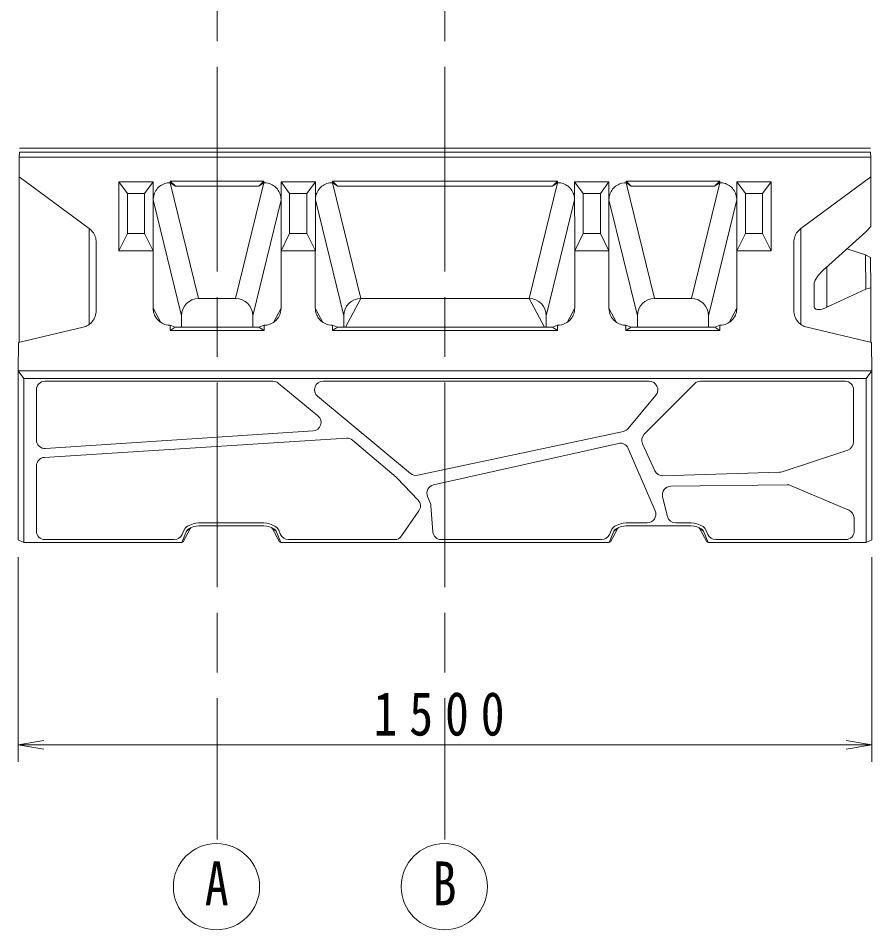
# Model space of a CAD drawing. Units: millimetres on the paper, scale 1:30. Extents: x 20 to 821, y 20 to 574.
# Drawn here: x 210.2 to 260.2, y 434.3 to 487.7 of the extents above; entities that cross this region are included whole.
import ezdxf
from ezdxf.enums import TextEntityAlignment as Align

# ---------------------------------------------------------------- set-up
doc = ezdxf.new("R2010")
doc.units = ezdxf.units.MM
doc.linetypes.add('CHAIN', pattern=[18.5, 12, -1.5, 3.5, -1.5])
for name, color, linetype, lineweight in [('D-STR-DIM', 7, 'Continuous', 13), ('D-STR-STR2', 4, 'Continuous', 13), ('V-nasSTD', 7, 'Continuous', 13)]:
    doc.layers.add(name, color=color, linetype=linetype, lineweight=lineweight)
doc.styles.add('ＭＳ ゴシック-5.0-0.0', font='')
doc.styles.get('ＭＳ ゴシック-5.0-0.0').set_extended_font_data('ＭＳ ゴシック-5.0-0.0')

msp = doc.modelspace()

# ---------------------------------------------------------------- linework, layer by layer
at = {"layer": 'D-STR-DIM', "linetype": 'CHAIN', "lineweight": 18}
for p, q in [((221.803, 540.384), (221.803, 439.615)), ((235.153, 540.384), (235.153, 439.615))]:
    msp.add_line(p, q, dxfattribs=at)
at = {"layer": 'D-STR-DIM'}
for centre in [(221.765, 436.847), (235.115, 436.847)]:
    msp.add_circle(centre, 2.526, dxfattribs=at)
at = {"layer": 'D-STR-STR2'}
for p, q in [((260.087, 480.116), (210.22, 480.116)), ((210.211, 478.429), (210.217, 479.593)), ((210.217, 479.593), (210.22, 479.87)), ((260.089, 479.593), (210.217, 479.593)), ((210.22, 479.87), (260.087, 479.87)), ((260.089, 479.593), (260.087, 479.87)), ((260.095, 478.429), (260.089, 479.593)), ((210.211, 478.429), (214.315, 475.401)), ((210.211, 478.429), (210.211, 468.747)), ((216.047, 478.133), (218.06, 478.133)), ((216.049, 474.1), (216.047, 478.133)), ((216.047, 478.133), (216.553, 477.449)), ((218.06, 478.133), (217.553, 477.449)), ((218.058, 474.1), (218.06, 478.133)), ((219.06, 478.185), (224.547, 478.185)), ((219.06, 478.185), (219.06, 478.09)), ((219.36, 477.884), (219.06, 478.185)), ((220.72, 471.296), (219.06, 478.09)), ((219.36, 477.884), (219.06, 478.09)), ((222.887, 471.296), (224.547, 478.09)), ((224.547, 478.185), (224.247, 477.884)), ((224.547, 478.09), (224.247, 477.884)), ((224.547, 478.09), (224.547, 478.185)), ((225.547, 478.133), (227.56, 478.133)), ((225.547, 478.133), (226.053, 477.449)), ((225.549, 474.1), (225.547, 478.133)), ((227.56, 478.133), (227.053, 477.449)), ((227.558, 474.1), (227.56, 478.133)), ((228.56, 478.185), (241.747, 478.185)), ((228.56, 478.185), (228.56, 478.09)), ((228.86, 477.884), (228.56, 478.185)), ((230.22, 471.296), (228.56, 478.09)), ((228.86, 477.884), (228.56, 478.09)), ((240.087, 471.296), (241.747, 478.09)), ((241.747, 478.185), (241.447, 477.884)), ((241.747, 478.09), (241.447, 477.884)), ((241.747, 478.09), (241.747, 478.185)), ((244.76, 478.133), (242.747, 478.133)), ((242.749, 474.1), (242.747, 478.133)), ((242.747, 478.133), (243.253, 477.449)), ((244.76, 478.133), (244.253, 477.449)), ((244.758, 474.1), (244.76, 478.133)), ((251.247, 478.185), (245.76, 478.185)), ((245.76, 478.09), (245.76, 478.185)), ((245.76, 478.185), (246.06, 477.884)), ((247.42, 471.296), (245.76, 478.09)), ((246.06, 477.884), (245.76, 478.09)), ((249.587, 471.296), (251.247, 478.09)), ((250.947, 477.884), (251.247, 478.185)), ((251.247, 478.09), (250.947, 477.884)), ((251.247, 478.185), (251.247, 478.09)), ((254.26, 478.133), (252.247, 478.133)), ((252.249, 474.1), (252.247, 478.133)), ((252.247, 478.133), (252.753, 477.449)), ((254.26, 478.133), (253.753, 477.449)), ((254.258, 474.1), (254.26, 478.133)), ((260.095, 478.429), (255.992, 475.401)), ((260.095, 478.429), (260.095, 475.521)), ((216.553, 475.116), (216.553, 477.449)), ((216.553, 477.449), (217.553, 477.449)), ((217.553, 475.116), (217.553, 477.449)), ((224.247, 477.884), (219.36, 477.884)), ((226.053, 475.116), (226.053, 477.449)), ((226.053, 477.449), (227.053, 477.449)), ((227.053, 475.116), (227.053, 477.449)), ((241.447, 477.884), (228.86, 477.884)), ((243.253, 475.116), (243.253, 477.449)), ((244.253, 477.449), (243.253, 477.449)), ((244.253, 475.116), (244.253, 477.449)), ((246.06, 477.884), (250.947, 477.884)), ((252.753, 475.116), (252.753, 477.449)), ((253.753, 477.449), (252.753, 477.449)), ((253.753, 475.116), (253.753, 477.449)), ((219.72, 470.296), (218.059, 477.091)), ((223.887, 470.296), (225.547, 477.091)), ((229.22, 470.296), (227.559, 477.091)), ((241.087, 470.296), (242.747, 477.091)), ((246.42, 470.296), (244.759, 477.091)), ((250.587, 470.296), (252.247, 477.091)), ((214.315, 469.794), (214.315, 475.401)), ((255.992, 469.794), (255.992, 475.401)), ((260.095, 475.521), (259.796, 475.21)), ((216.553, 475.116), (216.049, 474.1)), ((216.553, 475.116), (217.553, 475.116)), ((217.553, 475.116), (218.058, 474.1)), ((226.053, 475.116), (225.549, 474.1)), ((226.053, 475.116), (227.053, 475.116)), ((227.053, 475.116), (227.558, 474.1)), ((243.253, 475.116), (242.749, 474.1)), ((244.253, 475.116), (243.253, 475.116)), ((244.253, 475.116), (244.758, 474.1)), ((252.753, 475.116), (252.249, 474.1)), ((253.753, 475.116), (252.753, 475.116)), ((253.753, 475.116), (254.258, 474.1)), ((259.796, 475.21), (257.438, 473.089)), ((214.72, 474.598), (214.72, 470.592)), ((255.587, 474.598), (255.587, 470.592)), ((216.049, 474.1), (218.058, 474.1)), ((218.055, 470.735), (218.057, 474.1)), ((225.549, 474.1), (225.551, 470.735)), ((225.549, 474.1), (227.558, 474.1)), ((227.555, 470.735), (227.557, 474.1)), ((242.751, 470.735), (242.749, 474.1)), ((244.758, 474.1), (242.749, 474.1)), ((244.757, 474.1), (244.755, 470.735)), ((252.251, 470.735), (252.249, 474.1)), ((254.258, 474.1), (252.249, 474.1)), ((258.688, 474.213), (259.787, 473.866)), ((259.796, 471.854), (259.787, 473.866)), ((259.787, 473.866), (260.087, 473.704)), ((260.095, 471.928), (260.087, 473.704)), ((257.529, 470.789), (257.518, 473.161)), ((256.774, 472.131), (256.774, 470.905)), ((257.529, 470.789), (259.796, 471.854)), ((259.796, 471.854), (260.095, 471.928)), ((260.095, 471.928), (260.095, 468.747)), ((222.887, 471.296), (220.72, 471.296)), ((230.22, 471.296), (229.317, 469.619)), ((230.22, 471.296), (240.087, 471.296)), ((240.087, 471.296), (240.99, 469.619)), ((247.42, 471.296), (249.587, 471.296)), ((218.503, 469.903), (218.055, 470.735)), ((225.105, 469.907), (225.551, 470.735)), ((228.003, 469.903), (227.555, 470.735)), ((242.303, 469.903), (242.751, 470.735)), ((245.202, 469.907), (244.755, 470.735)), ((251.803, 469.903), (252.251, 470.735)), ((219.72, 470.296), (219.72, 469.619)), ((223.887, 470.296), (223.887, 469.619)), ((229.22, 470.296), (229.22, 469.619)), ((241.087, 470.296), (241.087, 469.619)), ((246.42, 470.296), (246.42, 469.619)), ((250.587, 470.296), (250.587, 469.619)), ((210.162, 468.736), (213.948, 469.62)), ((219.055, 469.422), (219.055, 469.736)), ((219.055, 469.736), (219.355, 469.619)), ((219.355, 469.619), (219.055, 469.422)), ((219.055, 469.422), (224.552, 469.422)), ((224.252, 469.619), (219.355, 469.619)), ((224.252, 469.619), (224.552, 469.736)), ((224.552, 469.422), (224.252, 469.619)), ((224.552, 469.736), (224.552, 469.422)), ((228.555, 469.422), (228.555, 469.736)), ((228.555, 469.736), (228.855, 469.619)), ((228.855, 469.619), (228.555, 469.422)), ((228.555, 469.422), (241.752, 469.422)), ((228.855, 469.619), (241.452, 469.619)), ((241.452, 469.619), (241.752, 469.736)), ((241.752, 469.422), (241.452, 469.619)), ((241.752, 469.736), (241.752, 469.422)), ((245.755, 469.422), (245.755, 469.736)), ((245.755, 469.736), (246.055, 469.619)), ((246.055, 469.619), (245.755, 469.422)), ((245.755, 469.422), (251.252, 469.422)), ((246.055, 469.619), (250.952, 469.619)), ((250.952, 469.619), (251.252, 469.736)), ((251.252, 469.422), (250.952, 469.619)), ((251.252, 469.736), (251.252, 469.422)), ((260.145, 468.736), (256.359, 469.62)), ((210.153, 467.072), (210.162, 468.736)), ((260.153, 467.072), (260.145, 468.736)), ((260.153, 467.072), (210.153, 467.072)), ((210.153, 467.072), (210.487, 466.625)), ((210.153, 457.159), (210.153, 467.072)), ((259.82, 466.625), (260.153, 467.072)), ((260.153, 467.072), (260.153, 457.159)), ((210.487, 466.625), (210.487, 457.01)), ((259.82, 466.625), (210.487, 466.625)), ((225.068, 466.458), (211.719, 466.458)), ((225.385, 466.344), (227.711, 464.431)), ((247.118, 466.458), (228.008, 466.458)), ((249.765, 466.31), (246.824, 463.351)), ((258.588, 466.458), (250.12, 466.458)), ((259.82, 457.01), (259.82, 466.625)), ((211.219, 465.958), (211.219, 463.013)), ((259.088, 465.958), (259.088, 462.9)), ((227.688, 465.573), (233.132, 461.058)), ((245.883, 463.689), (247.502, 465.639)), ((211.751, 462.514), (227.426, 463.546)), ((211.687, 461.995), (229.375, 463.119)), ((233.555, 460.954), (245.602, 463.52)), ((229.729, 463.003), (232.292, 460.84)), ((245.31, 462.816), (234.485, 460.381)), ((245.879, 462.526), (247.46, 458.857)), ((246.725, 462.79), (247.45, 461.212)), ((254.905, 461.151), (258.745, 462.425)), ((211.219, 461.496), (211.219, 457.676)), ((247.919, 460.921), (254.748, 461.126)), ((232.333, 460.802), (233.575, 459.491)), ((248.379, 460.305), (255.193, 460.392)), ((255.395, 460.352), (258.808, 458.902)), ((234.131, 459.704), (234.295, 459.302)), ((248.187, 458.538), (247.901, 459.684)), ((233.624, 458.863), (232.613, 457.393)), ((234.331, 459.152), (234.448, 457.638)), ((259.113, 458.448), (259.123, 457.683)), ((219.869, 457.744), (219.751, 457.475)), ((220.249, 457.84), (219.821, 457.058)), ((220.018, 457.67), (220.249, 457.84)), ((220.888, 458.159), (224.386, 458.159)), ((220.89, 457.992), (224.383, 457.992)), ((225.024, 457.84), (225.255, 457.67)), ((225.452, 457.058), (225.024, 457.84)), ((225.523, 457.475), (225.412, 457.727)), ((244.902, 457.744), (244.784, 457.475)), ((244.854, 457.058), (245.282, 457.84)), ((245.282, 457.84), (245.052, 457.67)), ((247.001, 458.159), (245.921, 458.159)), ((249.417, 457.992), (245.923, 457.992)), ((249.419, 458.159), (248.672, 458.159)), ((250.288, 457.67), (250.058, 457.84)), ((250.058, 457.84), (250.486, 457.058)), ((250.556, 457.475), (250.438, 457.744)), ((210.153, 457.159), (210.487, 457.01)), ((211.719, 457.176), (219.293, 457.176)), ((220.018, 457.67), (219.728, 457.01)), ((225.545, 457.01), (225.255, 457.67)), ((225.98, 457.176), (232.201, 457.176)), ((234.947, 457.176), (244.326, 457.176)), ((245.052, 457.67), (244.761, 457.01)), ((250.579, 457.01), (250.288, 457.67)), ((251.014, 457.176), (258.623, 457.176)), ((259.82, 457.01), (260.153, 457.159)), ((210.487, 457.01), (219.728, 457.01)), ((219.728, 457.01), (219.821, 457.058)), ((225.452, 457.058), (225.545, 457.01)), ((225.545, 457.01), (244.761, 457.01)), ((244.761, 457.01), (244.854, 457.058)), ((250.486, 457.058), (250.579, 457.01)), ((250.579, 457.01), (259.82, 457.01))]:
    msp.add_line(p, q, dxfattribs=at)
for points in [[(219.06, 478.09), (218.976, 478.085), (218.893, 478.076), (218.812, 478.059), (218.732, 478.035), (218.654, 478.004), (218.58, 477.967), (218.508, 477.924), (218.441, 477.876), (218.378, 477.822), (218.319, 477.763), (218.266, 477.699), (218.218, 477.631), (218.176, 477.56), (218.14, 477.485), (218.11, 477.408), (218.088, 477.328), (218.07, 477.224), (218.059, 477.118)], [(225.547, 477.118), (225.542, 477.188), (225.533, 477.258), (225.516, 477.339), (225.492, 477.419), (225.462, 477.496), (225.425, 477.57), (225.382, 477.641), (225.334, 477.708), (225.28, 477.771), (225.221, 477.829), (225.158, 477.882), (225.09, 477.93), (225.019, 477.972), (224.944, 478.008), (224.867, 478.038), (224.787, 478.06), (224.668, 478.08), (224.547, 478.09)], [(228.56, 478.09), (228.476, 478.085), (228.393, 478.076), (228.312, 478.059), (228.232, 478.035), (228.154, 478.004), (228.08, 477.967), (228.008, 477.924), (227.941, 477.876), (227.878, 477.822), (227.819, 477.763), (227.766, 477.699), (227.718, 477.631), (227.676, 477.56), (227.64, 477.485), (227.61, 477.408), (227.588, 477.328), (227.57, 477.224), (227.559, 477.118)], [(241.747, 478.09), (241.831, 478.085), (241.913, 478.076), (241.995, 478.059), (242.075, 478.035), (242.152, 478.004), (242.227, 477.967), (242.298, 477.924), (242.366, 477.876), (242.429, 477.822), (242.487, 477.763), (242.541, 477.699), (242.589, 477.631), (242.63, 477.56), (242.666, 477.485), (242.696, 477.408), (242.719, 477.328), (242.737, 477.224), (242.747, 477.118)], [(244.759, 477.118), (244.765, 477.188), (244.773, 477.258), (244.79, 477.339), (244.814, 477.419), (244.845, 477.496), (244.882, 477.57), (244.924, 477.641), (244.973, 477.708), (245.027, 477.771), (245.086, 477.829), (245.149, 477.882), (245.217, 477.93), (245.288, 477.972), (245.363, 478.008), (245.44, 478.038), (245.519, 478.06), (245.639, 478.08), (245.76, 478.09)], [(251.247, 478.09), (251.331, 478.085), (251.413, 478.076), (251.495, 478.059), (251.575, 478.035), (251.652, 478.004), (251.727, 477.967), (251.798, 477.924), (251.866, 477.876), (251.929, 477.822), (251.987, 477.763), (252.041, 477.699), (252.089, 477.631), (252.13, 477.56), (252.166, 477.485), (252.196, 477.408), (252.219, 477.328), (252.237, 477.224), (252.247, 477.118)], [(214.72, 474.598), (214.715, 474.681), (214.706, 474.763), (214.69, 474.845), (214.665, 474.924), (214.635, 475.001), (214.599, 475.075), (214.556, 475.147), (214.508, 475.214), (214.416, 475.311), (214.315, 475.401)], [(255.587, 474.598), (255.591, 474.681), (255.6, 474.763), (255.617, 474.845), (255.641, 474.924), (255.672, 475.001), (255.708, 475.075), (255.75, 475.147), (255.799, 475.214), (255.891, 475.311), (255.992, 475.401)], [(257.438, 473.089), (257.369, 473.025), (257.272, 472.931), (257.022, 472.654), (256.846, 472.381), (256.813, 472.312), (256.788, 472.23), (256.778, 472.172), (256.774, 472.131)], [(213.948, 469.62), (214.028, 469.644), (214.106, 469.671), (214.181, 469.706), (214.253, 469.748), (214.322, 469.795), (214.386, 469.848), (214.446, 469.905), (214.5, 469.968), (214.55, 470.035), (214.593, 470.105), (214.63, 470.179), (214.662, 470.256), (214.687, 470.337), (214.705, 470.419), (214.715, 470.505), (214.72, 470.592)], [(218.055, 470.735), (218.06, 470.651), (218.07, 470.567), (218.086, 470.485), (218.111, 470.404), (218.141, 470.332), (218.175, 470.261)], [(225.432, 470.261), (225.451, 470.3), (225.47, 470.339), (225.5, 470.416), (225.522, 470.496), (225.541, 470.615), (225.551, 470.735)], [(227.555, 470.735), (227.56, 470.651), (227.57, 470.567), (227.586, 470.485), (227.611, 470.404), (227.641, 470.332), (227.675, 470.261)], [(242.751, 470.735), (242.746, 470.651), (242.737, 470.567), (242.72, 470.485), (242.695, 470.404), (242.665, 470.332), (242.632, 470.261)], [(244.875, 470.261), (244.855, 470.3), (244.837, 470.339), (244.807, 470.416), (244.784, 470.496), (244.765, 470.615), (244.755, 470.735)], [(252.251, 470.735), (252.246, 470.651), (252.237, 470.567), (252.22, 470.485), (252.195, 470.404), (252.165, 470.332), (252.132, 470.261)], [(256.359, 469.62), (256.279, 469.644), (256.201, 469.671), (256.125, 469.706), (256.053, 469.748), (255.985, 469.795), (255.92, 469.848), (255.861, 469.905), (255.806, 469.968), (255.757, 470.035), (255.714, 470.105), (255.676, 470.179), (255.645, 470.256), (255.62, 470.337), (255.602, 470.419), (255.592, 470.505), (255.587, 470.592)], [(256.774, 470.905), (256.776, 470.871), (256.783, 470.823), (256.803, 470.767), (256.836, 470.723), (256.88, 470.689), (256.932, 470.665), (257.001, 470.652), (257.07, 470.651), (257.156, 470.661), (257.246, 470.681), (257.41, 470.739), (257.529, 470.789)], [(218.175, 470.261), (218.178, 470.256), (218.18, 470.251), (218.224, 470.179), (218.274, 470.111), (218.328, 470.049), (218.388, 469.991), (218.452, 469.938), (218.52, 469.891), (218.592, 469.85), (218.667, 469.814), (218.744, 469.785), (218.824, 469.763), (218.939, 469.745), (219.055, 469.736)], [(224.552, 469.736), (224.635, 469.74), (224.717, 469.75), (224.799, 469.766), (224.878, 469.791), (224.956, 469.821), (225.03, 469.858), (225.102, 469.9), (225.169, 469.949), (225.232, 470.003), (225.291, 470.062), (225.344, 470.125), (225.392, 470.193), (225.412, 470.227), (225.432, 470.261)], [(227.675, 470.261), (227.678, 470.256), (227.68, 470.251), (227.724, 470.179), (227.774, 470.111), (227.828, 470.049), (227.888, 469.991), (227.952, 469.938), (228.02, 469.891), (228.092, 469.85), (228.167, 469.814), (228.244, 469.785), (228.324, 469.763), (228.439, 469.745), (228.555, 469.736)], [(242.632, 470.261), (242.629, 470.256), (242.626, 470.251), (242.582, 470.179), (242.533, 470.111), (242.479, 470.049), (242.419, 469.991), (242.355, 469.938), (242.287, 469.891), (242.215, 469.85), (242.14, 469.814), (242.062, 469.785), (241.983, 469.763), (241.868, 469.745), (241.752, 469.736)], [(245.755, 469.736), (245.672, 469.74), (245.589, 469.75), (245.508, 469.766), (245.428, 469.791), (245.351, 469.821), (245.276, 469.858), (245.205, 469.9), (245.138, 469.949), (245.075, 470.003), (245.016, 470.062), (244.963, 470.125), (244.915, 470.193), (244.895, 470.227), (244.875, 470.261)], [(252.132, 470.261), (252.129, 470.256), (252.126, 470.251), (252.082, 470.179), (252.033, 470.111), (251.979, 470.049), (251.919, 469.991), (251.855, 469.938), (251.787, 469.891), (251.715, 469.85), (251.64, 469.814), (251.562, 469.785), (251.483, 469.763), (251.368, 469.745), (251.252, 469.736)], [(220.064, 457.957), (220.04, 457.94), (220.018, 457.924), (219.968, 457.883), (219.922, 457.83), (219.89, 457.782), (219.869, 457.744)], [(220.15, 457.814), (220.138, 457.805), (220.12, 457.792), (220.085, 457.763), (220.055, 457.729), (220.033, 457.695), (220.018, 457.67)], [(220.888, 458.159), (220.819, 458.157), (220.724, 458.152), (220.559, 458.136), (220.397, 458.098), (220.207, 458.028), (220.064, 457.957)], [(220.89, 457.992), (220.825, 457.99), (220.736, 457.986), (220.586, 457.972), (220.446, 457.939), (220.273, 457.874), (220.15, 457.814)], [(220.287, 457.886), (220.267, 457.862), (220.241, 457.825), (220.237, 457.819), (220.235, 457.814)], [(220.277, 457.882), (220.271, 457.875), (220.264, 457.864), (220.255, 457.85), (220.249, 457.84)], [(225.123, 457.814), (225, 457.874), (224.828, 457.939), (224.687, 457.972), (224.538, 457.986), (224.448, 457.99), (224.383, 457.992)], [(225.176, 457.973), (225.066, 458.028), (224.876, 458.098), (224.714, 458.136), (224.55, 458.152), (224.454, 458.157), (224.386, 458.159)], [(225.039, 457.814), (225.036, 457.819), (225.033, 457.825), (225.007, 457.862), (224.987, 457.886)], [(225.024, 457.84), (225.019, 457.85), (225.01, 457.864), (225.002, 457.875), (224.996, 457.882)], [(225.255, 457.67), (225.241, 457.695), (225.218, 457.729), (225.189, 457.763), (225.153, 457.792), (225.136, 457.805), (225.123, 457.814)], [(245.098, 457.957), (245.073, 457.94), (245.051, 457.924), (245.002, 457.883), (244.956, 457.83), (244.924, 457.782), (244.902, 457.744)], [(245.183, 457.814), (245.171, 457.805), (245.154, 457.792), (245.118, 457.763), (245.088, 457.729), (245.066, 457.695), (245.052, 457.67)], [(245.921, 458.159), (245.853, 458.157), (245.757, 458.152), (245.593, 458.136), (245.431, 458.098), (245.24, 458.028), (245.098, 457.957)], [(245.923, 457.992), (245.859, 457.99), (245.769, 457.986), (245.62, 457.972), (245.479, 457.939), (245.306, 457.874), (245.183, 457.814)], [(245.32, 457.886), (245.3, 457.862), (245.274, 457.825), (245.27, 457.819), (245.268, 457.814)], [(245.31, 457.882), (245.305, 457.875), (245.297, 457.864), (245.288, 457.85), (245.282, 457.84)], [(250.157, 457.814), (250.034, 457.874), (249.861, 457.939), (249.72, 457.972), (249.571, 457.986), (249.481, 457.99), (249.417, 457.992)], [(250.242, 457.957), (250.1, 458.028), (249.909, 458.098), (249.747, 458.136), (249.583, 458.152), (249.487, 458.157), (249.419, 458.159)], [(250.072, 457.814), (250.07, 457.819), (250.066, 457.825), (250.04, 457.862), (250.02, 457.886)], [(250.058, 457.84), (250.052, 457.85), (250.043, 457.864), (250.035, 457.875), (250.03, 457.882)], [(250.288, 457.67), (250.274, 457.695), (250.252, 457.729), (250.222, 457.763), (250.186, 457.792), (250.169, 457.805), (250.157, 457.814)], [(250.438, 457.744), (250.416, 457.782), (250.384, 457.83), (250.338, 457.883), (250.289, 457.924), (250.267, 457.94), (250.242, 457.957)]]:
    msp.add_lwpolyline(points, dxfattribs=at)
for centre, radius, start, end in [((220.72, 470.296), 1, 90, 179.9997), ((222.887, 470.296), 1, 0.0003, 90), ((230.22, 470.296), 1, 90, 179.9997), ((240.087, 470.296), 1, 0.0003, 90), ((247.42, 470.296), 1, 90, 179.9997), ((249.587, 470.296), 1, 0.0003, 90), ((211.719, 465.958), 0.5, 90, 180), ((225.068, 465.958), 0.5, 50.5626, 90), ((228.008, 465.958), 0.5, 90, 230.3261), ((247.118, 465.958), 0.5, 320.2845, 90), ((250.12, 465.958), 0.5, 90, 135.1811), ((258.588, 465.958), 0.5, 0, 90), ((227.393, 464.045), 0.5, 273.7687, 50.5626), ((245.498, 464.009), 0.5, 282.0223, 320.2845), ((211.719, 463.013), 0.5, 180, 273.7687), ((229.407, 462.62), 0.5, 49.844, 93.6372), ((247.179, 462.999), 0.5, 135.1811, 204.6865), ((245.42, 462.329), 0.5, 23.3156, 102.6804), ((258.588, 462.9), 0.5, 288.3503, 0), ((211.719, 461.496), 0.5, 93.6372, 180), ((233.451, 461.443), 0.5, 230.3261, 282.0223), ((247.904, 461.421), 0.5, 204.6865, 271.7181), ((254.748, 461.626), 0.5, 270, 288.3503), ((231.97, 460.458), 0.5, 43.4518, 49.844), ((234.595, 459.893), 0.5, 102.6804, 202.16), ((255.199, 459.892), 0.5, 66.9745, 90.7345), ((248.386, 459.805), 0.5, 90.7345, 194.0362), ((233.212, 459.147), 0.5, 325.4915, 43.4518), ((233.832, 459.113), 0.5, 4.4349, 22.16), ((247.001, 458.659), 0.5, 270, 23.3156), ((258.613, 458.441), 0.5, 0.7854, 66.9745), ((248.672, 458.659), 0.5, 194.0362, 270), ((211.719, 457.676), 0.5, 180, 270), ((224.954, 457.525), 0.5, 23.7401, 63.6756), ((258.623, 457.676), 0.5, 270, 0.7854), ((219.293, 457.676), 0.5, 270, 336.2599), ((225.98, 457.676), 0.5, 203.7401, 270), ((232.201, 457.676), 0.5, 270, 325.4915), ((234.947, 457.676), 0.5, 184.4349, 270), ((244.326, 457.676), 0.5, 270, 336.2599), ((251.014, 457.676), 0.5, 203.7401, 270)]:
    msp.add_arc(centre, radius, start, end, dxfattribs=at)
at = {"layer": 'V-nasSTD'}
for p, q in [((210.153, 456.159), (210.153, 444.159)), ((260.153, 456.159), (260.153, 444.159)), ((210.153, 445.159), (211.653, 445.409)), ((260.153, 445.159), (258.653, 445.409)), ((210.153, 445.159), (260.153, 445.159)), ((210.153, 445.159), (211.653, 444.909)), ((260.153, 445.159), (258.653, 444.909))]:
    msp.add_line(p, q, dxfattribs=at)

# ---------------------------------------------------------------- texts
at = {"layer": 'D-STR-DIM', "style": 'ＭＳ ゴシック-5.0-0.0', "width": 0.8}
for s, p in [('A', (221.082, 434.985)), ('B', (234.432, 434.985))]:
    msp.add_text(s, height=2.566, dxfattribs=at).set_placement(p, align=Align.BOTTOM_LEFT)
at = {"layer": 'V-nasSTD', "insert": (235.153, 445.659), "char_height": 2.566, "attachment_point": 8, "style": 'ＭＳ ゴシック-5.0-0.0'}
msp.add_mtext('\\T1.5;\\W0.8;1500', dxfattribs=at)

doc.saveas('drawing.dxf')
